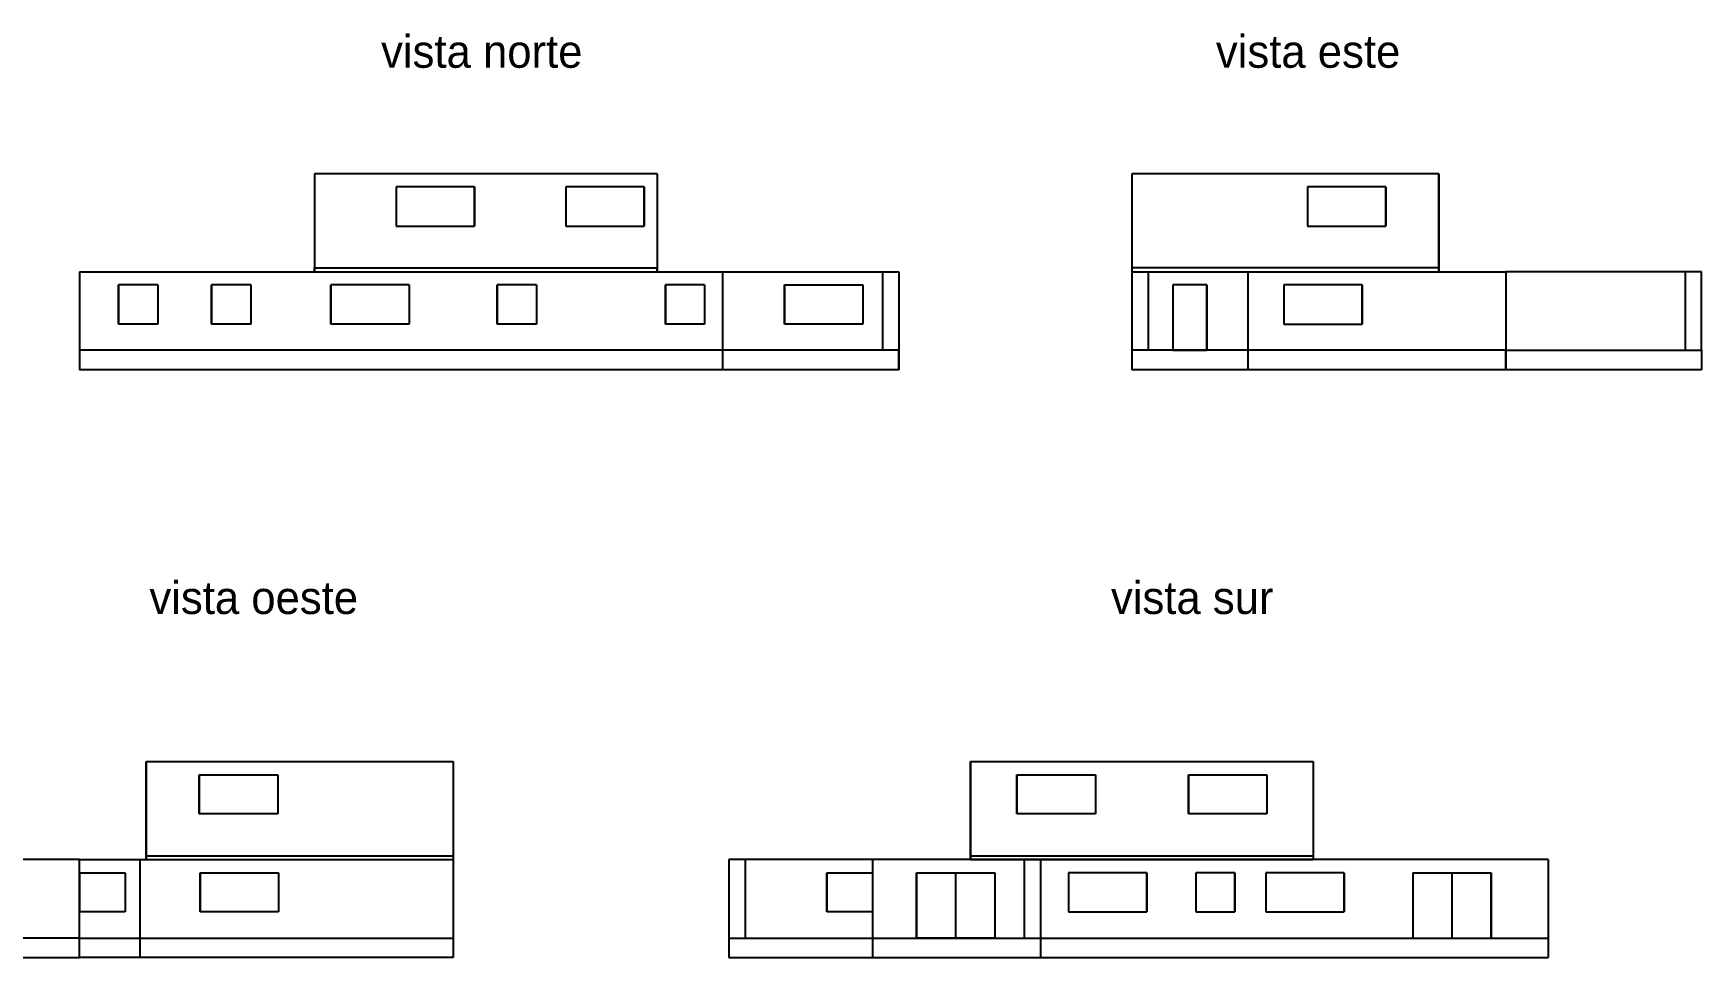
# Model space of a CAD drawing. Header units: centimetres. Extents: x 31418 to 49849, y -3781 to 3852.
# Drawn here: x 38952 to 44062, y -3781 to -951 of the extents above; entities that cross this region are included whole.
import ezdxf

# ---------------------------------------------------------------- set-up
doc = ezdxf.new("R2010")
doc.units = ezdxf.units.CM
doc.header["$LTSCALE"] = 100
doc.header["$MEASUREMENT"] = 0
doc.linetypes.add('ACAD_ISO03W100', pattern=[30, 12, -18])
for name, color, linetype in [('Artefactos', 21, 'Continuous'), ('Muebles', 11, 'Continuous'), ('PUERTA', 1, 'Continuous'), ('Ventanales', 130, 'Continuous')]:
    doc.layers.add(name, color=color, linetype=linetype)

msp = doc.modelspace()

# ---------------------------------------------------------------- linework, layer by layer
for p, q in [((39812.9, -1381), (39812.9, -1681)), ((40862.9, -1381), (39812.9, -1381)), ((40062.9, -1421), (40062.9, -1541)), ((40302.9, -1421), (40302.9, -1541)), ((40582.9, -1421), (40582.9, -1541)), ((40822.9, -1421), (40822.9, -1541)), ((40862.9, -1381), (40862.9, -1681)), ((42317, -1381), (42317, -1681)), ((43257, -1381), (42317, -1381)), ((42854.5, -1421), (42854.5, -1541)), ((43094.5, -1421), (43094.5, -1541)), ((43257, -1381), (43257, -1681)), ((43257, -1681), (43257, -1381)), ((39092.9, -1681), (41602.9, -1681)), ((39092.9, -1681), (39092.9, -1981)), ((39812.9, -1681), (39812.9, -1669)), ((39812.9, -1669), (40862.9, -1669)), ((39812.9, -1681), (40862.9, -1681)), ((40862.9, -1681), (40862.9, -1669)), ((41062.9, -1681), (41062.9, -1981)), ((41552.9, -1681), (41552.9, -1921)), ((41602.9, -1681), (41602.9, -1981)), ((43257, -1669), (42317, -1669)), ((42317, -1681), (43462, -1681)), ((42317, -1681), (42317, -1981)), ((42317, -1681), (43257, -1681)), ((42367, -1681), (42367, -1921)), ((42672, -1681), (42672, -1981)), ((43257, -1681), (43257, -1669)), ((43462, -1681), (43462, -1981)), ((39212.9, -1721), (39212.9, -1841)), ((39332.9, -1721), (39332.9, -1841)), ((39497.9, -1721), (39497.9, -1841)), ((39617.9, -1721), (39617.9, -1841)), ((39862.9, -1721), (39862.9, -1841)), ((40102.9, -1721), (40102.9, -1841)), ((40372.9, -1721), (40372.9, -1841)), ((40492.9, -1721), (40492.9, -1841)), ((40887.9, -1721), (40887.9, -1841)), ((41007.9, -1721), (41007.9, -1841)), ((41252.9, -1721), (41252.9, -1841)), ((41492.9, -1721), (41492.9, -1841)), ((42442.5, -1721), (42442.5, -1921)), ((42546.5, -1721), (42546.5, -1921)), ((42782, -1721), (42782, -1841)), ((43022, -1721), (43022, -1841)), ((41602.9, -1921), (39092.9, -1921)), ((41602.9, -1981), (41602.9, -1921)), ((43462, -1921), (42317, -1921)), ((43462, -1981), (43462, -1921)), ((41602.9, -1981), (39092.9, -1981)), ((43462, -1981), (42317, -1981)), ((39297.9, -3181), (39297.9, -3481)), ((39297.9, -3481), (39297.9, -3181)), ((39297.9, -3181), (40237.9, -3181)), ((40237.9, -3181), (40237.9, -3481)), ((41822.4, -3181), (41822.4, -3481)), ((41822.4, -3481), (41822.4, -3181)), ((41822.4, -3181), (42872.4, -3181)), ((42872.4, -3181), (42872.4, -3481)), ((39460.4, -3221), (39460.4, -3341)), ((39700.4, -3221), (39700.4, -3341)), ((41964.9, -3221), (41964.9, -3341)), ((42204.9, -3221), (42204.9, -3341)), ((42489.9, -3221), (42489.9, -3341)), ((42729.9, -3221), (42729.9, -3341)), ((39297.9, -3481), (39297.9, -3469)), ((39297.9, -3469), (40237.9, -3469)), ((41822.4, -3481), (41822.4, -3469)), ((41822.4, -3469), (42872.4, -3469)), ((39092.9, -3481), (40237.9, -3481)), ((39092.9, -3781), (39092.9, -3481)), ((39277.9, -3481), (39277.9, -3781)), ((39297.9, -3481), (40237.9, -3481)), ((39462.9, -3521), (39462.9, -3641)), ((39702.9, -3521), (39702.9, -3641)), ((40237.9, -3481), (40237.9, -3781)), ((43592.4, -3481), (41082.4, -3481)), ((41082.4, -3481), (41082.4, -3781)), ((41132.4, -3481), (41132.4, -3721)), ((41382.4, -3521), (41382.4, -3641)), ((41522.4, -3481), (41522.4, -3781)), ((41657.4, -3521), (41657.4, -3721)), ((41822.4, -3481), (42872.4, -3481)), ((41897.4, -3521), (41897.4, -3721)), ((41987.4, -3481), (41987.4, -3721)), ((42037.4, -3481), (42037.4, -3781)), ((42122.4, -3521), (42122.4, -3641)), ((42362.4, -3521), (42362.4, -3641)), ((42512.4, -3521), (42512.4, -3641)), ((42632.4, -3521), (42632.4, -3641)), ((42727.4, -3521), (42727.4, -3641)), ((42967.4, -3521), (42967.4, -3641)), ((43177.4, -3521), (43177.4, -3721)), ((43417.4, -3521), (43417.4, -3721)), ((43592.4, -3481), (43592.4, -3781)), ((39092.9, -3721), (40237.9, -3721)), ((41082.4, -3721), (43592.4, -3721)), ((40237.9, -3781), (39092.9, -3781)), ((41082.4, -3781), (43592.4, -3781))]:
    msp.add_line(p, q)
at = {"layer": 'Artefactos'}
for p, q in [((44012, -1681), (43462, -1681)), ((44062, -1681), (44012, -1681)), ((44012, -1681), (44012, -1921)), ((44062, -1921), (44062, -1681)), ((43462, -1921), (44062, -1921)), ((44062, -1921), (44062, -1981)), ((44062, -1981), (43462, -1981)), ((39092.9, -3721), (38307.9, -3721)), ((38307.9, -3781), (39092.9, -3781))]:
    msp.add_line(p, q, dxfattribs=at)
at = {"layer": 'Artefactos', "linetype": 'ACAD_ISO03W100'}
msp.add_line((39092.9, -3481), (38357.9, -3481), dxfattribs=at)
at = {"layer": 'Muebles'}
for p, q in [((40302.9, -1421), (40062.9, -1421)), ((40062.9, -1421), (40062.9, -1541)), ((40302.9, -1541), (40302.9, -1421)), ((40822.9, -1421), (40582.9, -1421)), ((40582.9, -1421), (40582.9, -1541)), ((40822.9, -1541), (40822.9, -1421)), ((43094.5, -1421), (42854.5, -1421)), ((42854.5, -1421), (42854.5, -1541)), ((43094.5, -1541), (43094.5, -1421)), ((40062.9, -1541), (40302.9, -1541)), ((40582.9, -1541), (40822.9, -1541)), ((42854.5, -1541), (43094.5, -1541)), ((39332.9, -1721), (39212.9, -1721)), ((39212.9, -1841), (39212.9, -1721)), ((39332.9, -1721), (39332.9, -1841)), ((39617.9, -1721), (39497.9, -1721)), ((39497.9, -1841), (39497.9, -1721)), ((39617.9, -1721), (39617.9, -1841)), ((40102.9, -1721), (39862.9, -1721)), ((39862.9, -1841), (39862.9, -1721)), ((40102.9, -1721), (40102.9, -1841)), ((40492.9, -1721), (40372.9, -1721)), ((40372.9, -1841), (40372.9, -1721)), ((40492.9, -1721), (40492.9, -1841)), ((41007.9, -1721), (40887.9, -1721)), ((40887.9, -1841), (40887.9, -1721)), ((41007.9, -1721), (41007.9, -1841)), ((41252.9, -1841), (41252.9, -1721)), ((41252.9, -1721), (41492.9, -1721)), ((41492.9, -1721), (41492.9, -1841)), ((43022, -1721), (42782, -1721)), ((42782, -1721), (42782, -1841)), ((43022, -1841), (43022, -1721)), ((39332.9, -1841), (39212.9, -1841)), ((39617.9, -1841), (39497.9, -1841)), ((40102.9, -1841), (39862.9, -1841)), ((40492.9, -1841), (40372.9, -1841)), ((41007.9, -1841), (40887.9, -1841)), ((41492.9, -1841), (41252.9, -1841)), ((42782, -1841), (43022, -1841)), ((39460.4, -3221), (39700.4, -3221)), ((39460.4, -3341), (39460.4, -3221)), ((39700.4, -3221), (39700.4, -3341)), ((41964.9, -3221), (42204.9, -3221)), ((41964.9, -3341), (41964.9, -3221)), ((42204.9, -3221), (42204.9, -3341)), ((42489.9, -3221), (42729.9, -3221)), ((42489.9, -3341), (42489.9, -3221)), ((42729.9, -3221), (42729.9, -3341)), ((39700.4, -3341), (39460.4, -3341)), ((42204.9, -3341), (41964.9, -3341)), ((42729.9, -3341), (42489.9, -3341)), ((39092.9, -3521), (39232.9, -3521)), ((39092.9, -3521), (39092.9, -3641)), ((39232.9, -3521), (39232.9, -3641)), ((39462.9, -3521), (39702.9, -3521)), ((39462.9, -3641), (39462.9, -3521)), ((39702.9, -3521), (39702.9, -3641)), ((41382.4, -3521), (41522.4, -3521)), ((41382.4, -3641), (41382.4, -3521)), ((41522.4, -3521), (41522.4, -3641)), ((42362.4, -3521), (42122.4, -3521)), ((42122.4, -3521), (42122.4, -3641)), ((42362.4, -3641), (42362.4, -3521)), ((42632.4, -3521), (42512.4, -3521)), ((42512.4, -3521), (42512.4, -3641)), ((42632.4, -3641), (42632.4, -3521)), ((42967.4, -3521), (42727.4, -3521)), ((42727.4, -3521), (42727.4, -3641)), ((42967.4, -3641), (42967.4, -3521)), ((39232.9, -3641), (39092.9, -3641)), ((39702.9, -3641), (39462.9, -3641)), ((41522.4, -3641), (41382.4, -3641)), ((42122.4, -3641), (42362.4, -3641)), ((42512.4, -3641), (42632.4, -3641)), ((42727.4, -3641), (42967.4, -3641))]:
    msp.add_line(p, q, dxfattribs=at)
at = {"layer": 'PUERTA'}
for p, q in [((42546.5, -1721), (42442.5, -1721)), ((42442.5, -1721), (42442.5, -1921)), ((42546.5, -1921), (42546.5, -1721)), ((42442.5, -1921), (42546.5, -1921))]:
    msp.add_line(p, q, dxfattribs=at)
at = {"layer": 'Ventanales'}
for p, q in [((41657.4, -3521), (41897.4, -3521)), ((41657.4, -3721), (41657.4, -3521)), ((41777.4, -3721), (41777.4, -3521)), ((41897.4, -3521), (41897.4, -3721)), ((43177.4, -3521), (43417.4, -3521)), ((43177.4, -3521), (43177.4, -3721)), ((43297.4, -3721), (43297.4, -3521)), ((43417.4, -3721), (43417.4, -3521)), ((41897.4, -3721), (41657.4, -3721)), ((43177.4, -3721), (43417.4, -3721))]:
    msp.add_line(p, q, dxfattribs=at)

# ---------------------------------------------------------------- texts
at = {"color": 0, "char_height": 100, "attachment_point": 1}
for s, width, heights, insert in [('vista norte', 2048.302, [133.3], (40017.1, -956.3)), ('vista este', 1579.736, [0], (42574.1, -956.3)), ('vista oeste', 1151.333, [0], (39307.5, -2628.9)), ('vista sur', 963.907, [0], (42252.8, -2628.9))]:
    msp.add_mtext_dynamic_manual_height_columns(s, width=width, gutter_width=2102.5, heights=heights, dxfattribs=dict(at, insert=insert))

doc.saveas('drawing.dxf')
